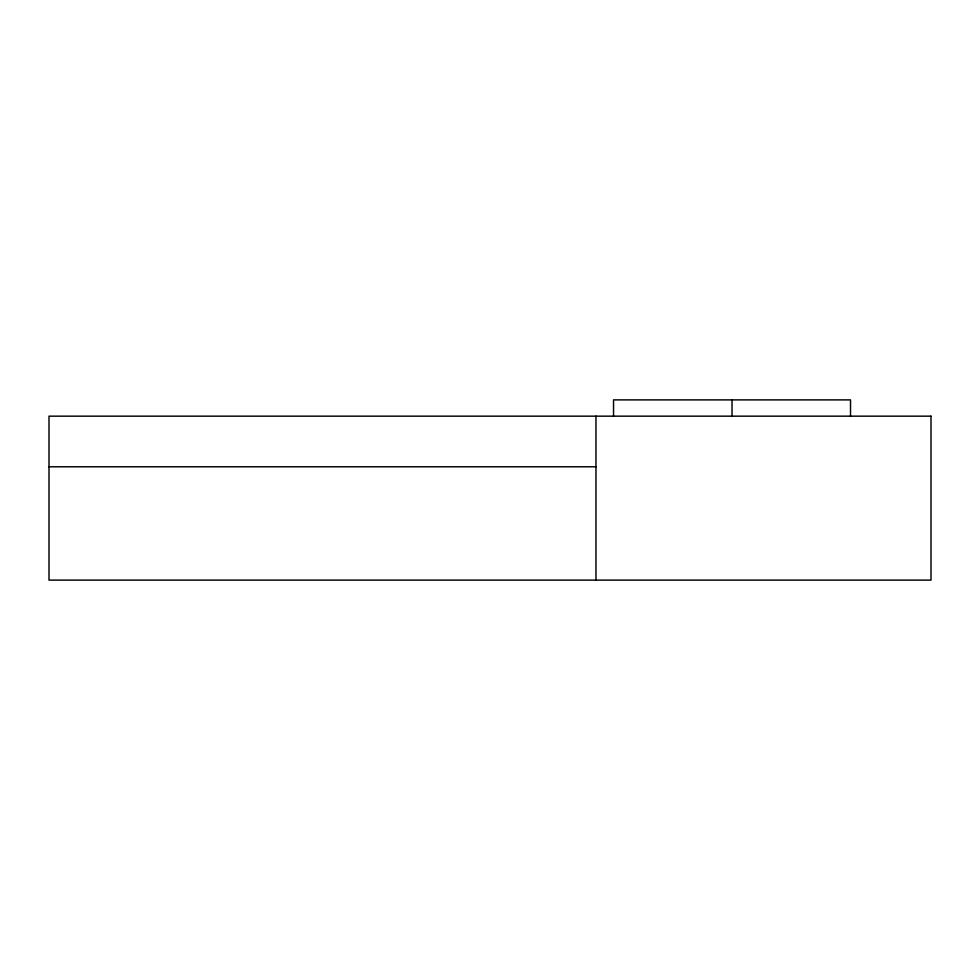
<?xml version="1.0" encoding="UTF-8"?>
<svg xmlns="http://www.w3.org/2000/svg" width="980" height="980" viewBox="0 0 980 980"><rect width="100%" height="100%" fill="white"/><g stroke="black" fill="none" stroke-linecap="round" stroke-linejoin="round"><path stroke-width="1.47" d="M49 466.786L595.963 466.786M850.518 416.169L850.518 399.889L613.541 399.889L613.541 416.169M732.023 399.889L732.023 416.169M595.963 416.169L595.963 580.111M931 416.169L49 416.169L49 580.111L931 580.111L931 416.169"/></g></svg>
